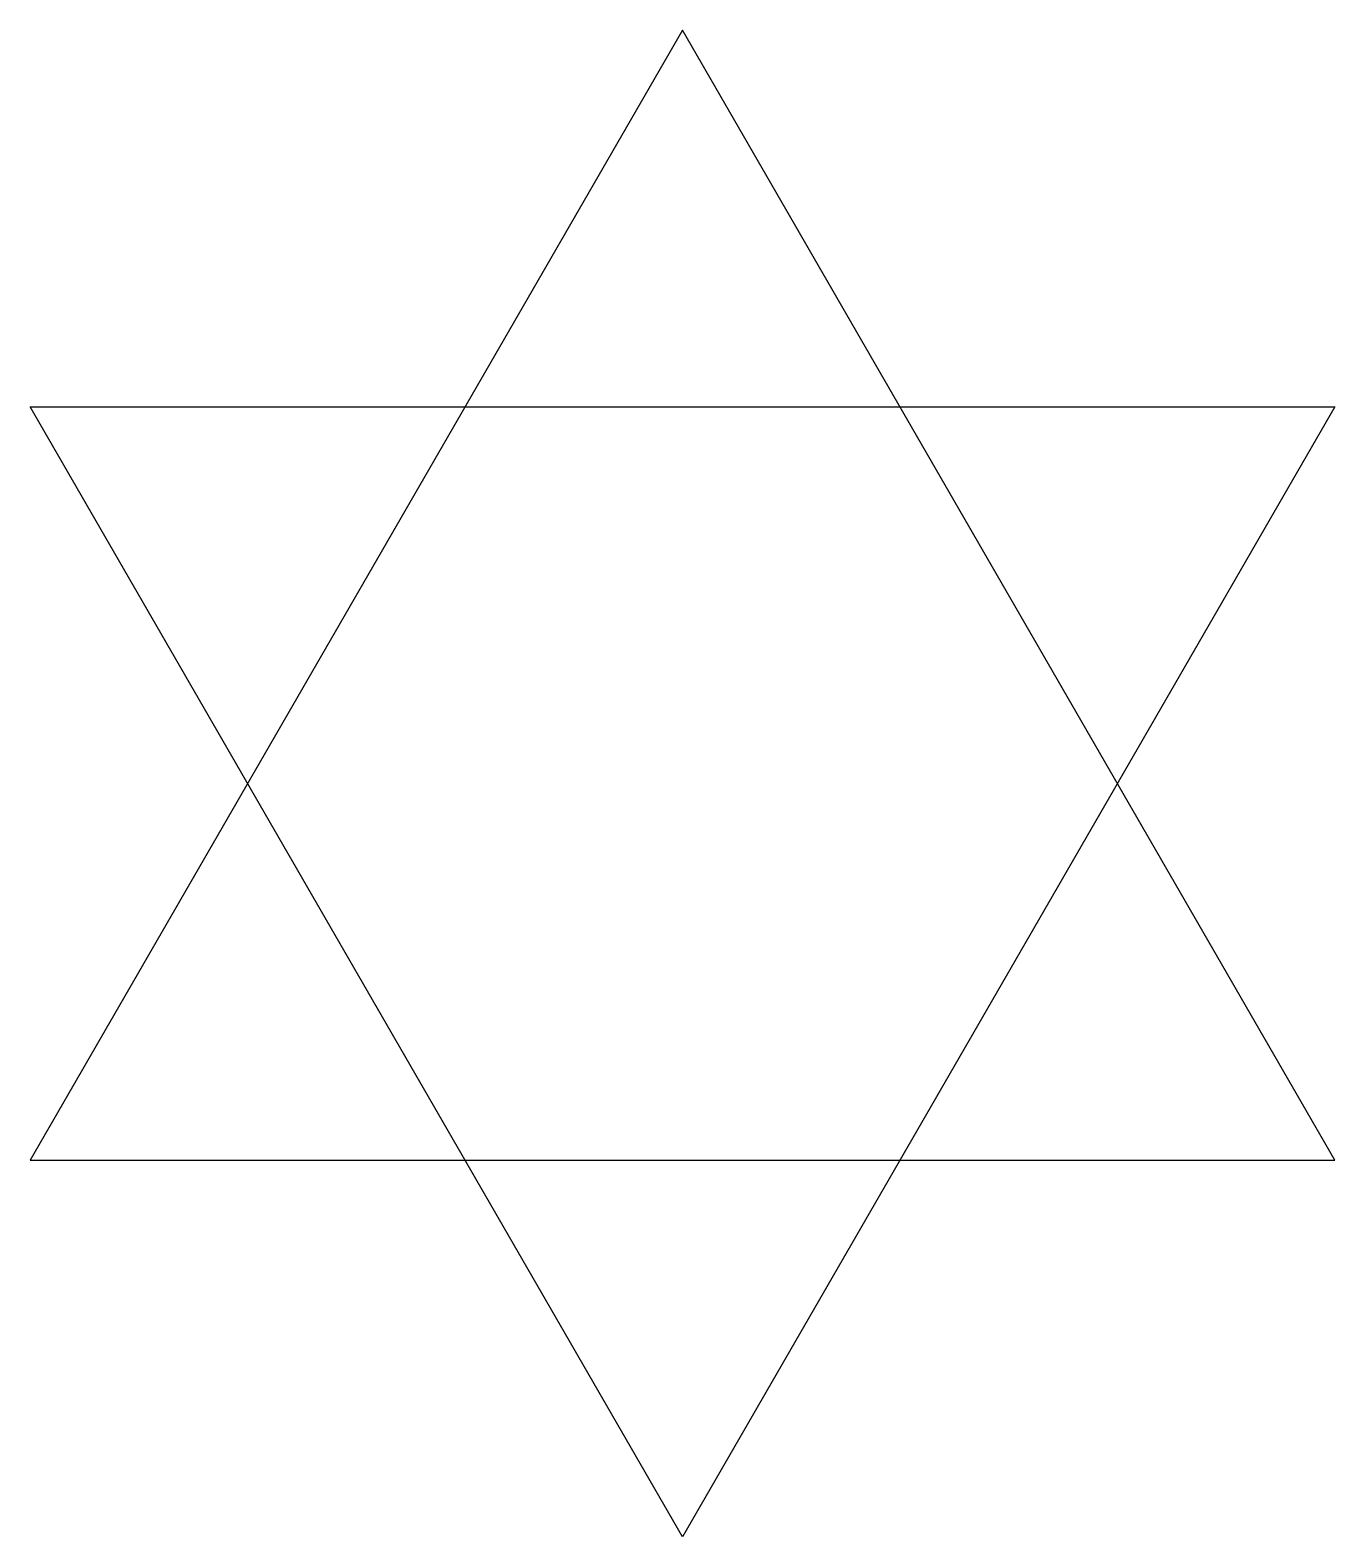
# Model space of a CAD drawing. Header units: millimetres. Extents: x -1.3 to 1.3, y -1.52 to 1.48.
import ezdxf

# ---------------------------------------------------------------- set-up
doc = ezdxf.new("R2010")
doc.units = ezdxf.units.MM

msp = doc.modelspace()

# ---------------------------------------------------------------- linework, layer by layer
at = {"linetype": 'Continuous'}
for p, q in [((-0.0038, 1.4807), (-1.3028, -0.7693)), ((1.2953, -0.7693), (-0.0038, 1.4807)), ((-1.3028, 0.7307), (1.2953, 0.7307)), ((-0.0038, -1.5193), (-1.3028, 0.7307)), ((1.2953, 0.7307), (-0.0038, -1.5193)), ((-1.3028, -0.7693), (1.2953, -0.7693))]:
    msp.add_line(p, q, dxfattribs=at)

doc.saveas('drawing.dxf')
